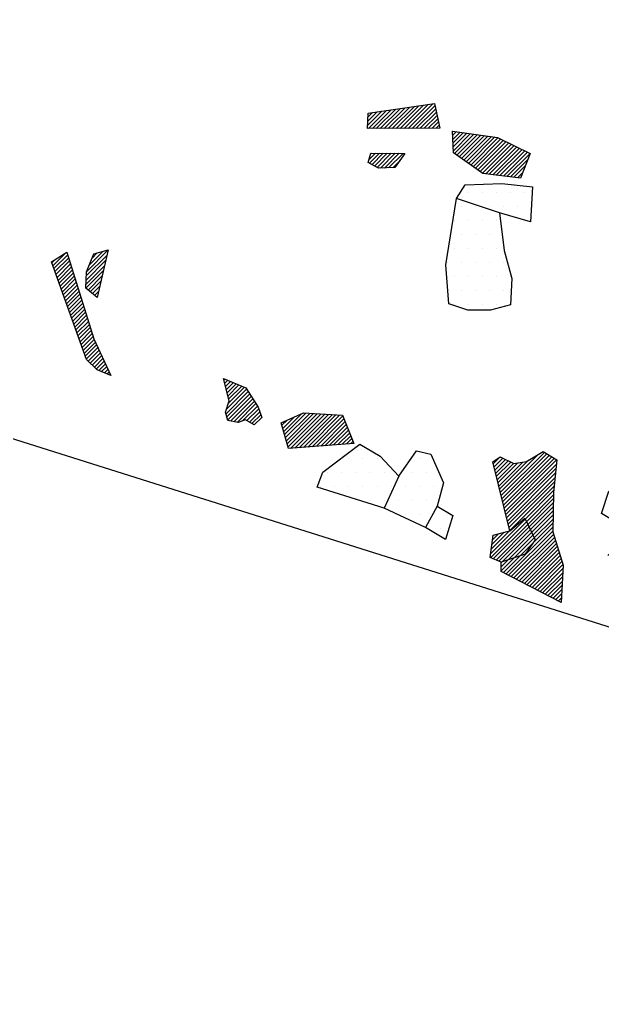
# Model space of a CAD drawing. Header units: metres. Extents: x -9.02 to -4.95, y -14.64 to -9.41.
# Drawn here: x -6.525 to -6.005, y -14.638 to -13.771 of the extents above; entities that cross this region are included whole.
import ezdxf

# ---------------------------------------------------------------- set-up
doc = ezdxf.new("R2010")
doc.units = ezdxf.units.M
doc.header["$LTSCALE"] = 25
doc.header["$MEASUREMENT"] = 0
doc.linetypes.add('STRICHPUNKTX2', pattern=[2, 1, -0.5, 0, -0.5])
doc.layers.get('0').update_dxf_attribs({"linetype": 'CONTINUOUS'})
for name, color, linetype in [('GRABUNGSGRENZE', 3, 'STRICHPUNKTX2'), ('KNOCHEN', 2, 'CONTINUOUS'), ('KNOCHENSCHRAFF', 2, 'CONTINUOUS'), ('STEINE', 4, 'CONTINUOUS'), ('STEINESCHRAFF', 4, 'CONTINUOUS')]:
    doc.layers.add(name, color=color, linetype=linetype)

# ---------------------------------------------------------------- blocks, each defined once
blk = doc.blocks.new('*X13')
at = {"color": 0}
for p, q in [((-609.633, -1419.271), (-606.258, -1415.895)), ((-609.563, -1419.554), (-605.705, -1415.696)), ((-609.492, -1419.837), (-605.482, -1415.827)), ((-609.422, -1420.12), (-605.259, -1415.957)), ((-610.267, -1416.723), (-609.638, -1416.094)), ((-610.197, -1417.006), (-609.403, -1416.212)), ((-610.127, -1417.289), (-609.167, -1416.33)), ((-610.056, -1417.572), (-608.932, -1416.448)), ((-609.986, -1417.855), (-608.696, -1416.566)), ((-609.915, -1418.138), (-608.461, -1416.684)), ((-609.845, -1418.421), (-608.064, -1416.64)), ((-609.774, -1418.704), (-607.632, -1416.562)), ((-609.704, -1418.988), (-607.109, -1416.393)), ((-609.352, -1420.403), (-605.036, -1416.088)), ((-609.281, -1420.686), (-604.813, -1416.218)), ((-609.211, -1420.969), (-604.59, -1416.349)), ((-609.14, -1421.252), (-604.627, -1416.739)), ((-609.07, -1421.535), (-604.669, -1417.135)), ((-608.999, -1421.819), (-604.711, -1417.53)), ((-608.929, -1422.102), (-604.753, -1417.926)), ((-608.858, -1422.385), (-604.795, -1418.322)), ((-608.788, -1422.668), (-604.837, -1418.717)), ((-607.413, -1421.647), (-604.879, -1419.113)), ((-607.3, -1421.887), (-604.899, -1419.486)), ((-607.186, -1422.127), (-604.905, -1419.845)), ((-607.073, -1422.367), (-604.91, -1420.204)), ((-606.96, -1422.607), (-604.916, -1420.563)), ((-606.846, -1422.847), (-604.921, -1420.923)), ((-610.506, -1425.093), (-607.3, -1421.887)), ((-610.476, -1424.709), (-607.413, -1421.647)), ((-606.734, -1423.796), (-604.938, -1422)), ((-606.733, -1423.088), (-604.927, -1421.282)), ((-606.619, -1423.328), (-604.932, -1421.641)), ((-610.423, -1424.303), (-608.813, -1422.693)), ((-610.371, -1423.897), (-609.3, -1422.826)), ((-610.257, -1425.198), (-607.186, -1422.127)), ((-610.009, -1425.303), (-607.073, -1422.367)), ((-609.76, -1425.408), (-606.96, -1422.607)), ((-609.464, -1425.465), (-606.846, -1422.847)), ((-609.121, -1426.536), (-604.944, -1422.359)), ((-608.888, -1426.657), (-604.949, -1422.718)), ((-586.016, -1423.584), (-584.832, -1422.4)), ((-585.968, -1423.183), (-585.093, -1422.308)), ((-585.921, -1422.781), (-585.354, -1422.215)), ((-585.898, -1423.819), (-584.571, -1422.493)), ((-585.873, -1422.38), (-585.615, -1422.122)), ((-585.617, -1423.892), (-584.31, -1422.586)), ((-585.336, -1423.965), (-584.05, -1422.678)), ((-585.056, -1424.038), (-583.789, -1422.771)), ((-584.775, -1424.111), (-583.528, -1422.864)), ((-584.495, -1424.184), (-583.267, -1422.956)), ((-610.318, -1423.491), (-609.788, -1422.96)), ((-608.935, -1425.29), (-606.733, -1423.088)), ((-608.654, -1426.777), (-604.884, -1423.006)), ((-608.421, -1426.897), (-604.8, -1423.276)), ((-608.405, -1425.114), (-606.619, -1423.328)), ((-608.188, -1427.017), (-604.717, -1423.546)), ((-607.955, -1427.138), (-604.633, -1423.817)), ((-607.876, -1424.938), (-606.734, -1423.796)), ((-599.853, -1425.047), (-598.458, -1423.651)), ((-584.214, -1424.257), (-583.006, -1423.049)), ((-583.933, -1424.33), (-582.745, -1423.142)), ((-583.653, -1424.403), (-582.484, -1423.234)), ((-583.372, -1424.476), (-582.223, -1423.327)), ((-583.092, -1424.549), (-581.963, -1423.42)), ((-582.811, -1424.622), (-581.702, -1423.512)), ((-582.53, -1424.695), (-581.441, -1423.605)), ((-582.25, -1424.768), (-581.18, -1423.698)), ((-581.969, -1424.84), (-580.919, -1423.79)), ((-607.721, -1427.258), (-604.55, -1424.087)), ((-607.488, -1427.378), (-604.466, -1424.357)), ((-607.255, -1427.499), (-604.383, -1424.627)), ((-600.045, -1424.885), (-599.604, -1424.445)), ((-599.661, -1425.208), (-598.324, -1423.871)), ((-599.469, -1425.37), (-598.189, -1424.09)), ((-599.278, -1425.532), (-598.055, -1424.31)), ((-599.086, -1425.694), (-597.921, -1424.529)), ((-581.687, -1424.912), (-580.658, -1423.883)), ((-581.338, -1424.916), (-580.397, -1423.976)), ((-580.989, -1424.921), (-580.136, -1424.068)), ((-580.64, -1424.926), (-579.876, -1424.161)), ((-580.291, -1424.931), (-579.615, -1424.254)), ((-579.943, -1424.935), (-579.354, -1424.346)), ((-579.594, -1424.94), (-579.093, -1424.439)), ((-579.245, -1424.945), (-578.832, -1424.532)), ((-578.896, -1424.949), (-578.571, -1424.624)), ((-609.554, -1426.263), (-608.405, -1425.114)), ((-609.554, -1425.909), (-608.935, -1425.29)), ((-609.554, -1425.555), (-609.464, -1425.465)), ((-609.354, -1426.416), (-607.876, -1424.938)), ((-607.021, -1427.619), (-604.299, -1424.897)), ((-606.788, -1427.739), (-604.216, -1425.167)), ((-606.555, -1427.859), (-604.132, -1425.437)), ((-598.894, -1425.856), (-597.787, -1424.748)), ((-598.702, -1426.017), (-597.653, -1424.968)), ((-598.511, -1426.179), (-597.593, -1425.261)), ((-596.032, -1425.468), (-595.955, -1425.391)), ((-595.923, -1425.713), (-595.538, -1425.328)), ((-595.814, -1425.957), (-595.12, -1425.264)), ((-595.704, -1426.201), (-594.703, -1425.2)), ((-595.595, -1426.446), (-594.286, -1425.136)), ((-595.486, -1426.69), (-593.869, -1425.073)), ((-595.377, -1426.934), (-593.451, -1425.009)), ((-595.268, -1427.179), (-593.211, -1425.122)), ((-595.158, -1427.423), (-592.995, -1425.259)), ((-595.049, -1427.667), (-592.779, -1425.397)), ((-594.94, -1427.912), (-592.562, -1425.534)), ((-591.086, -1426.533), (-589.993, -1425.44)), ((-587.671, -1425.239), (-587.458, -1425.026)), ((-587.524, -1425.446), (-586.912, -1424.834)), ((-587.377, -1425.652), (-586.517, -1424.792)), ((-587.23, -1425.859), (-586.13, -1424.759)), ((-587.083, -1426.065), (-585.88, -1424.862)), ((-586.936, -1426.272), (-585.63, -1424.966)), ((-586.789, -1426.478), (-585.38, -1425.07)), ((-586.642, -1426.684), (-585.131, -1425.173)), ((-586.494, -1426.891), (-584.881, -1425.277)), ((-586.347, -1427.097), (-584.654, -1425.404)), ((-578.547, -1424.954), (-578.31, -1424.717)), ((-578.199, -1424.959), (-578.049, -1424.81)), ((-577.85, -1424.964), (-577.789, -1424.902)), ((-606.322, -1427.98), (-604.049, -1425.707)), ((-606.088, -1428.1), (-604.048, -1426.059)), ((-598.319, -1426.341), (-597.898, -1425.92)), ((-594.831, -1428.156), (-592.346, -1425.672)), ((-594.696, -1428.375), (-592.13, -1425.809)), ((-594.356, -1428.388), (-591.914, -1425.946)), ((-594.016, -1428.402), (-591.698, -1426.084)), ((-593.676, -1428.415), (-591.482, -1426.221)), ((-593.351, -1428.444), (-591.284, -1426.377)), ((-591.271, -1426.365), (-590.579, -1425.673)), ((-590.901, -1426.701), (-589.784, -1425.584)), ((-590.716, -1426.87), (-589.574, -1425.728)), ((-590.531, -1427.038), (-589.364, -1425.872)), ((-590.345, -1427.206), (-589.155, -1426.015)), ((-590.16, -1427.375), (-588.945, -1426.159)), ((-589.975, -1427.543), (-588.735, -1426.303)), ((-586.2, -1427.304), (-584.593, -1425.697)), ((-585.812, -1427.269), (-584.532, -1425.989)), ((-585.417, -1427.228), (-584.472, -1426.282)), ((-605.855, -1428.22), (-604.065, -1426.431)), ((-605.622, -1428.341), (-604.083, -1426.802)), ((-605.389, -1428.461), (-604.1, -1427.173)), ((-593.089, -1428.536), (-591.167, -1426.613)), ((-592.826, -1428.627), (-591.049, -1426.849)), ((-592.564, -1428.718), (-590.931, -1427.085)), ((-589.79, -1427.711), (-588.525, -1426.447)), ((-589.605, -1427.88), (-588.316, -1426.591)), ((-589.419, -1428.048), (-588.482, -1427.111)), ((-584.504, -1426.668), (-584.411, -1426.575)), ((-605.155, -1428.581), (-604.118, -1427.544)), ((-604.922, -1428.701), (-604.135, -1427.915)), ((-592.302, -1428.809), (-590.814, -1427.321)), ((-592.022, -1428.883), (-590.696, -1427.557)), ((-591.641, -1428.855), (-590.598, -1427.812)), ((-589.234, -1428.216), (-588.86, -1427.842)), ((-586.629, -1435.864), (-578.437, -1427.672)), ((-586.345, -1435.934), (-578.273, -1427.862)), ((-586.061, -1436.003), (-578.109, -1428.051)), ((-574.681, -1429.927), (-572.71, -1427.956)), ((-573.352, -1428.244), (-572.858, -1427.75)), ((-604.689, -1428.822), (-604.153, -1428.286)), ((-604.456, -1428.942), (-604.17, -1428.657)), ((-591.26, -1428.828), (-590.637, -1428.205)), ((-590.878, -1428.8), (-590.677, -1428.599)), ((-587.196, -1435.724), (-580.406, -1428.934)), ((-586.912, -1435.794), (-579.302, -1428.184)), ((-585.777, -1436.073), (-577.945, -1428.241)), ((-585.493, -1436.143), (-577.781, -1428.431)), ((-584.092, -1435.095), (-577.617, -1428.62)), ((-583.328, -1434.685), (-577.453, -1428.81)), ((-582.564, -1434.274), (-577.289, -1428.999)), ((-579.677, -1436.691), (-571.93, -1428.944)), ((-579.45, -1436.817), (-571.443, -1428.81)), ((-579.338, -1435.998), (-572.119, -1428.779)), ((-579.223, -1436.944), (-570.955, -1428.676)), ((-578.996, -1437.07), (-570.501, -1428.575)), ((-578.769, -1437.197), (-570.433, -1428.861)), ((-578.667, -1434.973), (-572.267, -1428.573)), ((-577.338, -1433.291), (-572.414, -1428.367)), ((-576.009, -1431.609), (-572.562, -1428.161)), ((-604.222, -1429.062), (-604.188, -1429.028)), ((-587.48, -1435.655), (-581.511, -1429.685)), ((-581.8, -1433.864), (-577.27, -1429.334)), ((-578.542, -1437.323), (-570.366, -1429.147)), ((-578.318, -1437.453), (-570.299, -1429.433)), ((-575.36, -1434.848), (-570.231, -1429.72)), ((-597.584, -1431.97), (-595.609, -1429.996)), ((-597.331, -1432.07), (-595.264, -1430.004)), ((-597.077, -1432.17), (-594.96, -1430.053)), ((-596.823, -1432.27), (-594.656, -1430.103)), ((-596.57, -1432.37), (-594.352, -1430.152)), ((-596.316, -1432.47), (-594.048, -1430.201)), ((-596.062, -1432.569), (-593.743, -1430.251)), ((-595.808, -1432.669), (-593.439, -1430.3)), ((-595.555, -1432.769), (-593.135, -1430.35)), ((-595.301, -1432.869), (-592.831, -1430.399)), ((-595.047, -1432.969), (-592.527, -1430.448)), ((-594.794, -1433.069), (-592.223, -1430.498)), ((-594.54, -1433.168), (-591.918, -1430.547)), ((-594.286, -1433.268), (-591.614, -1430.597)), ((-594.032, -1433.368), (-591.31, -1430.646)), ((-593.779, -1433.468), (-591.006, -1430.695)), ((-587.764, -1435.585), (-582.615, -1430.436)), ((-581.037, -1433.454), (-578.014, -1430.432)), ((-574.79, -1434.632), (-570.164, -1430.006)), ((-574.602, -1434.798), (-570.097, -1430.292)), ((-574.536, -1435.085), (-570.029, -1430.578)), ((-563.442, -1432.476), (-561.691, -1430.725)), ((-563.285, -1432.673), (-561.129, -1430.517)), ((-563.128, -1432.869), (-560.567, -1430.309)), ((-562.971, -1433.066), (-560.005, -1430.1)), ((-562.814, -1433.262), (-559.65, -1430.098)), ((-562.657, -1433.459), (-559.504, -1430.306)), ((-562.5, -1433.656), (-559.357, -1430.513)), ((-561.972, -1433.481), (-559.211, -1430.72)), ((-598.092, -1431.771), (-597.852, -1431.531)), ((-597.838, -1431.871), (-596.731, -1430.763)), ((-593.525, -1433.568), (-590.829, -1430.872)), ((-593.271, -1433.668), (-590.916, -1431.313)), ((-588.048, -1435.515), (-583.719, -1431.187)), ((-580.273, -1433.044), (-578.759, -1431.53)), ((-574.47, -1435.372), (-569.962, -1430.865)), ((-574.404, -1435.66), (-569.895, -1431.151)), ((-564.069, -1431.69), (-563.939, -1431.559)), ((-563.913, -1431.886), (-563.377, -1431.351)), ((-563.756, -1432.083), (-562.815, -1431.142)), ((-563.599, -1432.279), (-562.253, -1430.934)), ((-561.408, -1433.271), (-559.065, -1430.927)), ((-560.845, -1433.061), (-558.918, -1431.135)), ((-560.282, -1432.852), (-558.772, -1431.342)), ((-559.719, -1432.642), (-558.626, -1431.549)), ((-593.018, -1433.768), (-591.004, -1431.754)), ((-592.764, -1433.867), (-591.091, -1432.195)), ((-588.332, -1435.446), (-584.864, -1431.978)), ((-561.82, -1435.097), (-559.156, -1432.432)), ((-561.319, -1434.949), (-558.592, -1432.223)), ((-560.818, -1434.802), (-558.186, -1432.17)), ((-560.316, -1434.654), (-558.037, -1432.375)), ((-559.156, -1432.432), (-558.48, -1431.756)), ((-558.592, -1432.223), (-558.333, -1431.964)), ((-592.51, -1433.967), (-591.179, -1432.636)), ((-592.256, -1434.067), (-591.266, -1433.077)), ((-588.615, -1435.376), (-586.048, -1432.809)), ((-574.337, -1435.947), (-571.623, -1433.233)), ((-563.826, -1435.688), (-561.408, -1433.271)), ((-563.324, -1435.54), (-560.845, -1433.061)), ((-562.823, -1435.393), (-560.282, -1432.852)), ((-562.322, -1435.245), (-559.719, -1432.642)), ((-559.834, -1434.526), (-557.889, -1432.58)), ((-559.354, -1434.398), (-557.74, -1432.785)), ((-558.873, -1434.271), (-557.591, -1432.99)), ((-558.392, -1434.144), (-557.443, -1433.195)), ((-592.003, -1434.167), (-591.353, -1433.518)), ((-591.749, -1434.267), (-591.441, -1433.959)), ((-588.899, -1435.306), (-587.232, -1433.639)), ((-574.271, -1436.234), (-572.026, -1433.989)), ((-570.354, -1437.267), (-567.088, -1434.001)), ((-569.977, -1437.244), (-566.553, -1433.82)), ((-569.601, -1437.221), (-566.192, -1433.812)), ((-569.224, -1437.198), (-565.83, -1433.804)), ((-568.761, -1437.088), (-565.469, -1433.796)), ((-568.27, -1436.951), (-565.107, -1433.788)), ((-567.78, -1436.814), (-564.745, -1433.78)), ((-567.29, -1436.678), (-564.382, -1433.77)), ((-566.8, -1436.541), (-564.01, -1433.751)), ((-566.309, -1436.404), (-563.637, -1433.732)), ((-565.819, -1436.268), (-563.264, -1433.713)), ((-565.329, -1436.131), (-562.891, -1433.693)), ((-564.828, -1435.984), (-562.519, -1433.674)), ((-564.327, -1435.836), (-561.972, -1433.481)), ((-557.912, -1434.017), (-557.294, -1433.399)), ((-557.431, -1433.89), (-557.145, -1433.604)), ((-589.183, -1435.236), (-588.416, -1434.469)), ((-575.683, -1435.171), (-575.36, -1434.848)), ((-575.615, -1435.457), (-574.79, -1434.632)), ((-575.547, -1435.742), (-574.602, -1434.798)), ((-575.479, -1436.028), (-574.536, -1435.085)), ((-574.205, -1436.522), (-572.269, -1434.585)), ((-570.826, -1436.678), (-568.937, -1434.789)), ((-570.797, -1437.003), (-568.245, -1434.451)), ((-570.731, -1437.29), (-567.666, -1434.226)), ((-585.209, -1436.212), (-584.202, -1435.205)), ((-582.052, -1438.004), (-579.821, -1435.774)), ((-581.816, -1438.122), (-579.162, -1435.469)), ((-578.125, -1437.614), (-575.683, -1435.171)), ((-577.933, -1437.775), (-575.615, -1435.457)), ((-577.74, -1437.935), (-575.547, -1435.742)), ((-575.411, -1436.314), (-574.47, -1435.372)), ((-575.343, -1436.599), (-574.404, -1435.66)), ((-575.275, -1436.885), (-574.337, -1435.947)), ((-574.139, -1436.809), (-572.511, -1435.182)), ((-574.072, -1437.096), (-572.754, -1435.778)), ((-570.855, -1436.354), (-570.167, -1435.666)), ((-584.925, -1436.282), (-584.664, -1436.021)), ((-582.758, -1437.65), (-581.796, -1436.688)), ((-582.523, -1437.768), (-581.138, -1436.383)), ((-582.287, -1437.886), (-580.479, -1436.078)), ((-581.581, -1438.24), (-579.338, -1435.998)), ((-581.345, -1438.358), (-579.677, -1436.691)), ((-581.11, -1438.477), (-579.45, -1436.817)), ((-577.547, -1438.096), (-575.479, -1436.028)), ((-577.355, -1438.257), (-575.411, -1436.314)), ((-577.162, -1438.418), (-575.343, -1436.599)), ((-575.207, -1437.17), (-574.271, -1436.234)), ((-575.139, -1437.456), (-574.205, -1436.522)), ((-575.071, -1437.742), (-574.139, -1436.809)), ((-574.006, -1437.383), (-572.997, -1436.374)), ((-583.229, -1437.414), (-583.113, -1437.298)), ((-582.994, -1437.532), (-582.454, -1436.993)), ((-580.874, -1438.595), (-579.223, -1436.944)), ((-580.639, -1438.713), (-578.996, -1437.07)), ((-580.036, -1438.463), (-578.769, -1437.197)), ((-579.145, -1437.926), (-578.542, -1437.323)), ((-576.969, -1438.579), (-575.275, -1436.885)), ((-576.777, -1438.74), (-575.207, -1437.17)), ((-576.584, -1438.901), (-575.139, -1437.456)), ((-575.003, -1438.027), (-574.072, -1437.096)), ((-574.936, -1438.313), (-574.006, -1437.383)), ((-574.868, -1438.599), (-573.94, -1437.671)), ((-573.94, -1437.671), (-573.232, -1436.962)), ((-573.874, -1437.958), (-573.35, -1437.435)), ((-576.391, -1439.062), (-575.071, -1437.742)), ((-576.199, -1439.223), (-575.003, -1438.027)), ((-576.006, -1439.384), (-574.936, -1438.313)), ((-574.8, -1438.884), (-573.874, -1437.958)), ((-574.732, -1439.17), (-573.807, -1438.245)), ((-574.664, -1439.455), (-573.741, -1438.533)), ((-573.807, -1438.245), (-573.469, -1437.907)), ((-573.741, -1438.533), (-573.587, -1438.379)), ((-575.814, -1439.544), (-574.868, -1438.599)), ((-575.621, -1439.705), (-574.8, -1438.884)), ((-575.428, -1439.866), (-574.732, -1439.17)), ((-574.596, -1439.741), (-573.716, -1438.861)), ((-574.528, -1440.027), (-573.893, -1439.392)), ((-569.907, -1441.416), (-567.871, -1439.381)), ((-569.667, -1441.529), (-567.318, -1439.181)), ((-569.427, -1441.643), (-566.933, -1439.149)), ((-569.186, -1441.756), (-566.548, -1439.117)), ((-568.946, -1441.87), (-566.162, -1439.086)), ((-568.706, -1441.983), (-565.777, -1439.054)), ((-568.466, -1442.097), (-565.415, -1439.046)), ((-568.226, -1442.21), (-565.083, -1439.067)), ((-567.986, -1442.323), (-564.752, -1439.089)), ((-567.746, -1442.437), (-564.42, -1439.111)), ((-567.506, -1442.55), (-564.088, -1439.133)), ((-575.236, -1440.027), (-574.664, -1439.455)), ((-575.043, -1440.188), (-574.596, -1439.741)), ((-574.85, -1440.349), (-574.528, -1440.027)), ((-574.46, -1440.312), (-574.071, -1439.923)), ((-570.387, -1441.189), (-569.068, -1439.87)), ((-570.147, -1441.302), (-568.47, -1439.625)), ((-567.266, -1442.664), (-564.066, -1439.464)), ((-567.025, -1442.777), (-564.204, -1439.956)), ((-574.658, -1440.51), (-574.46, -1440.312)), ((-574.465, -1440.671), (-574.392, -1440.598)), ((-574.392, -1440.598), (-574.249, -1440.455)), ((-566.785, -1442.891), (-564.318, -1440.424)), ((-566.545, -1443.004), (-564.063, -1440.522)), ((-566.305, -1443.118), (-563.807, -1440.62)), ((-566.065, -1443.231), (-563.552, -1440.718)), ((-565.825, -1443.344), (-563.296, -1440.816)), ((-565.585, -1443.458), (-563.041, -1440.914)), ((-565.345, -1443.571), (-562.785, -1441.012)), ((-565.035, -1443.615), (-562.569, -1441.149)), ((-564.63, -1443.564), (-562.462, -1441.396)), ((-564.226, -1443.513), (-562.355, -1441.643)), ((-563.821, -1443.462), (-562.249, -1441.889)), ((-563.416, -1443.411), (-562.142, -1442.136)), ((-563.012, -1443.36), (-562.035, -1442.383)), ((-562.607, -1443.309), (-561.973, -1442.675))]:
    blk.add_line(p, q, dxfattribs=at)
blk = doc.blocks.new('*X15')
at = {"color": 0}
for p, q in [((-618.905, -1386.823), (-616.882, -1384.8)), ((-618.549, -1386.82), (-616.469, -1384.74)), ((-618.193, -1386.818), (-616.055, -1384.68)), ((-617.837, -1386.815), (-615.641, -1384.62)), ((-617.481, -1386.813), (-615.451, -1384.784)), ((-621.462, -1386.551), (-620.192, -1385.282)), ((-621.448, -1386.184), (-620.606, -1385.342)), ((-621.434, -1385.816), (-621.02, -1385.402)), ((-621.397, -1386.84), (-619.778, -1385.222)), ((-621.041, -1386.837), (-619.365, -1385.161)), ((-620.685, -1386.835), (-618.951, -1385.101)), ((-620.329, -1386.833), (-618.537, -1385.041)), ((-619.973, -1386.83), (-618.124, -1384.981)), ((-619.617, -1386.828), (-617.71, -1384.921)), ((-619.261, -1386.825), (-617.296, -1384.86)), ((-617.125, -1386.811), (-615.39, -1385.076)), ((-616.769, -1386.808), (-615.33, -1385.369)), ((-616.413, -1386.806), (-615.269, -1385.661)), ((-616.057, -1386.803), (-615.208, -1385.954)), ((-615.701, -1386.801), (-615.147, -1386.247)), ((-615.345, -1386.798), (-615.086, -1386.539)), ((-613.904, -1387.126), (-613.841, -1387.062)), ((-613.887, -1387.462), (-613.531, -1387.106)), ((-613.87, -1387.798), (-613.221, -1387.149)), ((-613.852, -1388.134), (-612.911, -1387.193)), ((-613.835, -1388.471), (-612.601, -1387.236)), ((-613.818, -1388.807), (-612.291, -1387.28)), ((-613.717, -1389.06), (-611.981, -1387.323)), ((-613.51, -1389.206), (-611.671, -1387.367)), ((-613.303, -1389.353), (-611.361, -1387.41)), ((-613.096, -1389.499), (-611.051, -1387.454)), ((-612.889, -1389.646), (-610.741, -1387.497)), ((-612.682, -1389.792), (-610.431, -1387.541)), ((-612.475, -1389.939), (-610.121, -1387.584)), ((-612.268, -1390.085), (-609.825, -1387.642)), ((-612.061, -1390.232), (-609.588, -1387.759)), ((-611.854, -1390.378), (-609.351, -1387.876)), ((-611.646, -1390.525), (-609.114, -1387.992)), ((-611.439, -1390.671), (-608.877, -1388.109)), ((-611.232, -1390.818), (-608.64, -1388.226)), ((-621.352, -1389.623), (-620.767, -1389.039)), ((-621.3, -1389.925), (-620.414, -1389.039)), ((-621.19, -1389.108), (-621.121, -1389.039)), ((-621.073, -1390.052), (-620.061, -1389.04)), ((-620.846, -1390.178), (-619.708, -1389.04)), ((-620.619, -1390.305), (-619.355, -1389.041)), ((-620.323, -1390.362), (-619.002, -1389.041)), ((-619.957, -1390.35), (-618.648, -1389.041)), ((-619.591, -1390.338), (-618.295, -1389.042)), ((-610.933, -1390.871), (-608.403, -1388.342)), ((-610.618, -1390.91), (-608.167, -1388.459)), ((-610.302, -1390.948), (-607.93, -1388.576)), ((-609.987, -1390.987), (-607.693, -1388.692)), ((-609.672, -1391.025), (-607.456, -1388.809)), ((-609.357, -1391.064), (-607.219, -1388.926)), ((-609.042, -1391.102), (-606.982, -1389.042)), ((-619.226, -1390.325), (-618.604, -1389.704)), ((-608.727, -1391.141), (-607.168, -1389.582)), ((-608.412, -1391.18), (-607.401, -1390.168)), ((-608.097, -1391.218), (-607.633, -1390.754)), ((-646.532, -1399.601), (-644.589, -1397.658)), ((-646.282, -1398.997), (-645.071, -1397.787)), ((-649.62, -1398.8), (-649.356, -1398.536)), ((-649.527, -1399.06), (-648.405, -1397.938)), ((-649.434, -1399.321), (-648.196, -1398.083)), ((-649.341, -1399.581), (-648.113, -1398.353)), ((-649.248, -1399.842), (-648.029, -1398.623)), ((-646.558, -1400.334), (-644.8, -1398.576)), ((-646.545, -1399.968), (-644.695, -1398.117)), ((-646.025, -1398.387), (-645.562, -1397.923)), ((-649.155, -1400.102), (-647.945, -1398.893)), ((-649.062, -1400.363), (-647.862, -1399.163)), ((-648.968, -1400.623), (-647.778, -1399.433)), ((-646.585, -1401.067), (-645.012, -1399.494)), ((-646.571, -1400.701), (-644.906, -1399.035)), ((-648.875, -1400.883), (-647.694, -1399.702)), ((-648.782, -1401.144), (-647.611, -1399.972)), ((-648.689, -1401.404), (-647.527, -1400.242)), ((-646.392, -1401.229), (-645.117, -1399.954)), ((-646.196, -1401.386), (-645.223, -1400.413)), ((-648.596, -1401.665), (-647.443, -1400.512)), ((-648.503, -1401.925), (-647.36, -1400.782)), ((-648.41, -1402.185), (-647.276, -1401.052)), ((-646, -1401.543), (-645.328, -1400.872)), ((-648.317, -1402.446), (-647.192, -1401.322)), ((-648.223, -1402.706), (-647.109, -1401.591)), ((-648.13, -1402.967), (-647.025, -1401.861)), ((-648.037, -1403.227), (-646.941, -1402.131)), ((-645.803, -1401.701), (-645.434, -1401.331)), ((-645.607, -1401.858), (-645.54, -1401.79)), ((-647.944, -1403.488), (-646.858, -1402.401)), ((-647.851, -1403.748), (-646.774, -1402.671)), ((-647.758, -1404.008), (-646.69, -1402.941)), ((-647.665, -1404.269), (-646.606, -1403.211)), ((-647.571, -1404.529), (-646.523, -1403.481)), ((-647.478, -1404.79), (-646.439, -1403.75)), ((-647.385, -1405.05), (-646.355, -1404.02)), ((-647.292, -1405.311), (-646.272, -1404.29)), ((-647.199, -1405.571), (-646.188, -1404.56)), ((-647.106, -1405.831), (-646.104, -1404.83)), ((-647.013, -1406.092), (-646.021, -1405.1)), ((-646.92, -1406.352), (-645.937, -1405.37)), ((-646.826, -1406.613), (-645.846, -1405.632)), ((-646.733, -1406.873), (-645.734, -1405.873)), ((-646.64, -1407.133), (-645.621, -1406.114)), ((-646.547, -1407.394), (-645.508, -1406.355)), ((-646.372, -1407.572), (-645.396, -1406.596)), ((-646.191, -1407.745), (-645.283, -1406.837)), ((-646.009, -1407.917), (-645.17, -1407.078)), ((-645.828, -1408.089), (-645.058, -1407.319)), ((-645.646, -1408.261), (-644.945, -1407.56)), ((-645.426, -1408.394), (-644.833, -1407.801)), ((-645.176, -1408.498), (-644.72, -1408.042)), ((-644.927, -1408.602), (-644.607, -1408.283)), ((-644.678, -1408.706), (-644.495, -1408.524)), ((-644.428, -1408.811), (-644.382, -1408.765)), ((-634.285, -1409.274), (-634.182, -1409.171)), ((-634.213, -1409.555), (-633.932, -1409.274)), ((-634.141, -1409.837), (-633.681, -1409.377)), ((-634.069, -1410.119), (-633.431, -1409.481)), ((-633.997, -1410.4), (-633.18, -1409.584)), ((-633.925, -1410.682), (-632.93, -1409.687)), ((-633.892, -1411.356), (-632.429, -1409.893)), ((-633.853, -1410.964), (-632.679, -1409.79)), ((-634.088, -1412.259), (-632.109, -1410.28)), ((-634.045, -1411.862), (-632.248, -1410.065)), ((-634.009, -1412.534), (-631.97, -1410.495)), ((-633.931, -1412.809), (-631.832, -1410.71)), ((-633.669, -1412.9), (-631.693, -1410.925)), ((-633.38, -1412.965), (-631.554, -1411.139)), ((-633.091, -1413.029), (-631.415, -1411.354)), ((-632.605, -1412.897), (-631.277, -1411.569)), ((-632.219, -1412.865), (-631.165, -1411.81)), ((-631.998, -1412.998), (-631.076, -1412.076)), ((-631.778, -1413.131), (-630.988, -1412.341)), ((-629.023, -1413.558), (-628.019, -1412.554)), ((-628.944, -1413.832), (-627.394, -1412.282)), ((-628.865, -1414.107), (-626.957, -1412.2)), ((-628.786, -1414.381), (-626.624, -1412.22)), ((-628.707, -1414.656), (-626.29, -1412.24)), ((-628.628, -1414.93), (-625.957, -1412.26)), ((-628.549, -1415.205), (-625.623, -1412.279)), ((-628.331, -1415.341), (-625.29, -1412.299)), ((-627.947, -1415.311), (-624.956, -1412.319)), ((-627.564, -1415.281), (-624.622, -1412.339)), ((-627.181, -1415.251), (-624.289, -1412.359)), ((-626.797, -1415.221), (-623.955, -1412.379)), ((-626.414, -1415.191), (-623.675, -1412.452)), ((-629.102, -1413.283), (-628.645, -1412.826)), ((-626.03, -1415.161), (-623.572, -1412.704)), ((-625.647, -1415.132), (-623.47, -1412.955)), ((-625.264, -1415.102), (-623.368, -1413.206)), ((-624.88, -1415.072), (-623.266, -1413.457)), ((-624.497, -1415.042), (-623.163, -1413.709)), ((-624.113, -1415.012), (-623.061, -1413.96)), ((-623.73, -1414.982), (-622.959, -1414.211)), ((-623.346, -1414.952), (-622.857, -1414.463)), ((-622.963, -1414.923), (-622.754, -1414.714))]:
    blk.add_line(p, q, dxfattribs=at)
blk = doc.blocks.new('*X22')
at = {"color": 0}
for p, q in [((-612.5, -1392.5), (-612.5, -1392.5)), ((-611.25, -1392.5), (-611.25, -1392.5)), ((-610, -1392.5), (-610, -1392.5)), ((-608.75, -1392.5), (-608.75, -1392.5)), ((-607.5, -1392.5), (-607.5, -1392.5)), ((-613.125, -1393.75), (-613.125, -1393.75)), ((-611.875, -1393.75), (-611.875, -1393.75)), ((-610.625, -1393.75), (-610.625, -1393.75)), ((-609.375, -1393.75), (-609.375, -1393.75)), ((-608.125, -1393.75), (-608.125, -1393.75)), ((-606.875, -1393.75), (-606.875, -1393.75)), ((-613.75, -1395), (-613.75, -1395)), ((-612.5, -1395), (-612.5, -1395)), ((-611.25, -1395), (-611.25, -1395)), ((-610, -1395), (-610, -1395)), ((-613.125, -1396.25), (-613.125, -1396.25)), ((-611.875, -1396.25), (-611.875, -1396.25)), ((-610.625, -1396.25), (-610.625, -1396.25)), ((-613.75, -1397.5), (-613.75, -1397.5)), ((-612.5, -1397.5), (-612.5, -1397.5)), ((-611.25, -1397.5), (-611.25, -1397.5)), ((-610, -1397.5), (-610, -1397.5)), ((-614.375, -1398.75), (-614.375, -1398.75)), ((-613.125, -1398.75), (-613.125, -1398.75)), ((-611.875, -1398.75), (-611.875, -1398.75)), ((-610.625, -1398.75), (-610.625, -1398.75)), ((-609.375, -1398.75), (-609.375, -1398.75)), ((-613.75, -1400), (-613.75, -1400)), ((-612.5, -1400), (-612.5, -1400)), ((-611.25, -1400), (-611.25, -1400)), ((-610, -1400), (-610, -1400)), ((-608.75, -1400), (-608.75, -1400)), ((-613.125, -1401.25), (-613.125, -1401.25)), ((-611.875, -1401.25), (-611.875, -1401.25)), ((-610.625, -1401.25), (-610.625, -1401.25)), ((-609.375, -1401.25), (-609.375, -1401.25)), ((-613.75, -1402.5), (-613.75, -1402.5)), ((-612.5, -1402.5), (-612.5, -1402.5)), ((-611.25, -1402.5), (-611.25, -1402.5)), ((-610, -1402.5), (-610, -1402.5)), ((-608.75, -1402.5), (-608.75, -1402.5)), ((-623.125, -1416.25), (-623.125, -1416.25)), ((-621.875, -1416.25), (-621.875, -1416.25)), ((-620.625, -1416.25), (-620.625, -1416.25)), ((-616.875, -1416.25), (-616.875, -1416.25)), ((-625, -1417.5), (-625, -1417.5)), ((-623.75, -1417.5), (-623.75, -1417.5)), ((-622.5, -1417.5), (-622.5, -1417.5)), ((-621.25, -1417.5), (-621.25, -1417.5)), ((-620, -1417.5), (-620, -1417.5)), ((-617.5, -1417.5), (-617.5, -1417.5)), ((-616.25, -1417.5), (-616.25, -1417.5)), ((-625.625, -1418.75), (-625.625, -1418.75)), ((-624.375, -1418.75), (-624.375, -1418.75)), ((-623.125, -1418.75), (-623.125, -1418.75)), ((-621.875, -1418.75), (-621.875, -1418.75)), ((-620.625, -1418.75), (-620.625, -1418.75)), ((-619.375, -1418.75), (-619.375, -1418.75)), ((-618.125, -1418.75), (-618.125, -1418.75)), ((-616.875, -1418.75), (-616.875, -1418.75)), ((-615.625, -1418.75), (-615.625, -1418.75)), ((-621.25, -1420), (-621.25, -1420)), ((-620, -1420), (-620, -1420)), ((-618.75, -1420), (-618.75, -1420)), ((-617.5, -1420), (-617.5, -1420)), ((-616.25, -1420), (-616.25, -1420)), ((-618.125, -1421.25), (-618.125, -1421.25)), ((-616.875, -1421.25), (-616.875, -1421.25)), ((-615.625, -1421.25), (-615.625, -1421.25)), ((-614.375, -1421.25), (-614.375, -1421.25)), ((-615, -1422.5), (-615, -1422.5))]:
    blk.add_line(p, q, dxfattribs=at)

msp = doc.modelspace()

# ---------------------------------------------------------------- linework, layer by layer
at = {"layer": 'GRABUNGSGRENZE', "flags": 128}
msp.add_lwpolyline([(-9.02386, -13.36269), (-8.5245, -13.53754), (-8.29805, -13.64141), (-8.17866, -13.63944), (-8.04965, -13.63281), (-7.95111, -13.62745), (-7.86902, -13.66337), (-7.58123, -13.81299), (-4.97054, -14.63766)], dxfattribs=at)
at = {"layer": 'KNOCHEN'}
for points in [[(-6.21473, -13.8684), (-6.2142, -13.8546), (-6.1549, -13.84598), (-6.15032, -13.86796), (-6.21473, -13.8684), (-6.21473, -13.8684)], [(-6.13808, -13.88995), (-6.13908, -13.87053), (-6.09871, -13.87619), (-6.06959, -13.89054), (-6.0783, -13.91251), (-6.11203, -13.90838), (-6.13808, -13.88995)], [(-6.21168, -13.89039), (-6.18153, -13.89042), (-6.19023, -13.90319), (-6.20505, -13.90368), (-6.21425, -13.89856), (-6.21168, -13.89039)], [(-6.46585, -14.01074), (-6.46532, -13.99592), (-6.45866, -13.98008), (-6.44588, -13.97652), (-6.45563, -14.01893), (-6.46585, -14.01074)], [(-6.44344, -14.08846), (-6.4557, -14.08333), (-6.4654, -14.07412), (-6.49649, -13.9872), (-6.48268, -13.97852), (-6.45874, -14.05573), (-6.44344, -14.08846)], [(-6.34326, -14.09112), (-6.32334, -14.09932), (-6.31211, -14.11671), (-6.30905, -14.12592), (-6.3157, -14.13255), (-6.32337, -14.12794), (-6.33001, -14.13049), (-6.33921, -14.12844), (-6.34125, -14.12128), (-6.33817, -14.11106), (-6.34326, -14.09112)], [(-6.28506, -14.15354), (-6.29168, -14.13053), (-6.27173, -14.12187), (-6.23698, -14.12395), (-6.22678, -14.149), (-6.28506, -14.15354)], [(-6.08784, -14.22685), (-6.10311, -14.16549), (-6.09646, -14.1609), (-6.0842, -14.16705), (-6.07295, -14.16501), (-6.05812, -14.15634), (-6.04586, -14.16351), (-6.04895, -14.19264), (-6.0495, -14.22791), (-6.04033, -14.25757), (-6.0419, -14.29079), (-6.09554, -14.26313), (-6.09553, -14.25495)], [(-6.10267, -14.23092), (-6.08784, -14.22685), (-6.07454, -14.21562), (-6.06536, -14.23505), (-6.07406, -14.24782), (-6.09553, -14.25495), (-6.10524, -14.25085), (-6.10267, -14.23092)]]:
    msp.add_lwpolyline(points, dxfattribs=at)
at = {"layer": 'STEINE'}
for points in [[(-6.06946, -13.95147), (-6.09701, -13.94338), (-6.13529, -13.93073), (-6.12767, -13.91847), (-6.09504, -13.91737), (-6.0675, -13.92037), (-6.06946, -13.95147)], [(-6.09701, -13.94338), (-6.09285, -13.97702), (-6.08616, -14.00199), (-6.08713, -14.02545), (-6.10496, -14.03008), (-6.12536, -14.03013), (-6.1422, -14.02456), (-6.14483, -13.9899), (-6.13529, -13.93073)], [(-6.25958, -14.18801), (-6.25452, -14.17474), (-6.22143, -14.14967), (-6.20356, -14.16034), (-6.18669, -14.17814), (-6.19988, -14.20673), (-6.25958, -14.18801)], [(-6.18669, -14.17814), (-6.17094, -14.15567), (-6.15819, -14.1587), (-6.14691, -14.18416), (-6.15247, -14.20508), (-6.16313, -14.22397), (-6.19988, -14.20673)], [(-5.97039, -14.22555), (-5.99029, -14.22101), (-6.00612, -14.21136), (-5.99954, -14.19146), (-5.96792, -14.19138), (-5.90722, -14.20143), (-5.88936, -14.21107), (-5.89136, -14.22536), (-5.97039, -14.22555)], [(-6.15247, -14.20508), (-6.13868, -14.21321), (-6.14526, -14.23464), (-6.16313, -14.22397)]]:
    msp.add_lwpolyline(points, dxfattribs=at)

# ---------------------------------------------------------------- block references
at = {"layer": 'KNOCHENSCHRAFF', "xscale": 0.01, "yscale": 0.01, "zscale": 0.01}
for name in ['*X15', '*X13']:
    msp.add_blockref(name, (0, 0), dxfattribs=at)
at = {"layer": 'STEINESCHRAFF', "xscale": 0.01, "yscale": 0.01, "zscale": 0.01}
msp.add_blockref('*X22', (0, 0), dxfattribs=at)

doc.saveas('drawing.dxf')
